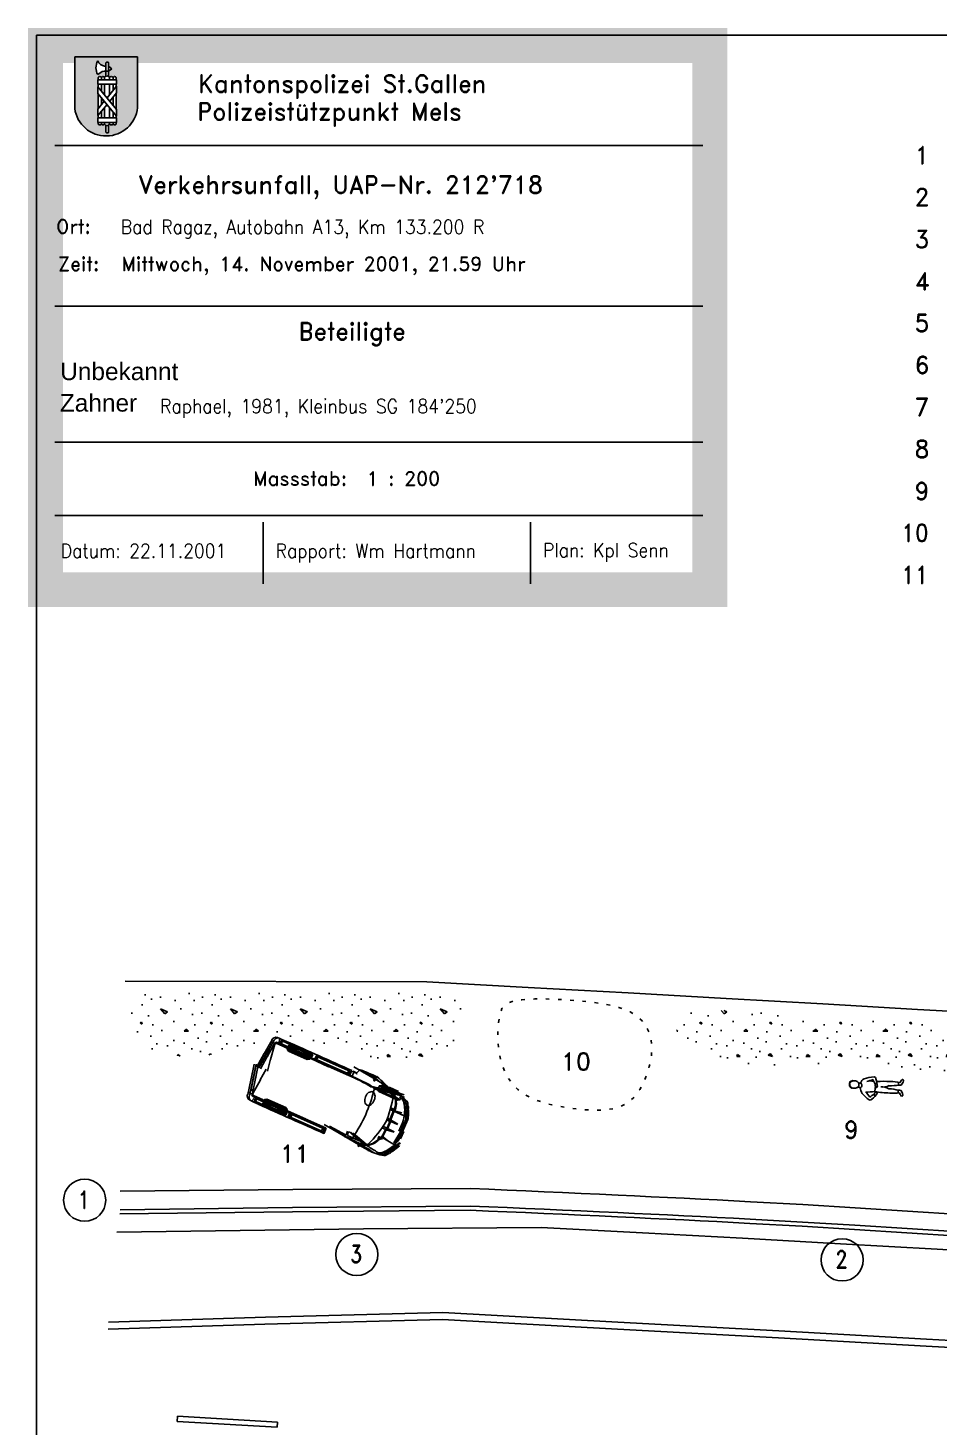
# Model space of a CAD drawing. Extents: x -209 to 22, y -29 to 51.
# Drawn here: x -208.85 to -182.79, y 11.06 to 51.09 of the extents above; entities that cross this region are included whole.
import ezdxf

# ---------------------------------------------------------------- set-up
doc = ezdxf.new("R2010")
doc.units = 0
doc.header["$MEASUREMENT"] = 0
doc.linetypes.add('PUNKTIERT', pattern=[0.25, 0, -0.25])
for name, color, linetype in [('1', 7, 'CONTINUOUS'), ('LAYER01', 3, 'CONTINUOUS'), ('LAYER08', 7, 'CONTINUOUS'), ('LEITPLANKEN', 4, 'CONTINUOUS'), ('MARKIERUNGEN', 2, 'CONTINUOUS'), ('STRASSE', 7, 'CONTINUOUS'), ('TEXT_2', 7, 'CONTINUOUS'), ('TEXT_3', 7, 'CONTINUOUS'), ('VERSCHIEDENES', 8, 'CONTINUOUS'), ('ZAUN', 7, 'CONTINUOUS')]:
    doc.layers.add(name, color=color, linetype=linetype)
doc.styles.add('HEVETIC', font='Helvl.shx')
doc.styles.add('ROMANDUPLEX', font='romand.shx', dxfattribs={"height": 0.3})
pattern_1 = [(0, (1.9, 1.28), (0, 2), [0, -2]), (0, (1.92, 0.58), (0, 2), [0, -2]), (0, (1.98, 1.66), (0, 2), [0, -2]), (338.1986, (0.94, 1.04), (6.00000055, -1.9999998), [0.215406, -10.554924]), (216.8699, (1.14, 0.96), (5.9999998, 4.00000025), [0.1, -9.9]), (130.6013, (1.06, 0.9), (10.00000084, -11.99999804), [0.18439, -18.254698, 0]), (206.5651, (0.4, 0.66), (-1.9999983, -2.0000026), [0.044722, -4.427414, 0]), (326.3099, (0.36, 0.64), (3.9999991, -2.0000027), [0.072112, -7.138992]), (108.4349, (0.42, 0.6), (-1.9999968, 4.0000009), [0.063246, -6.26131, 0]), (225, (1.68, 0.46), (-4e-16, -2.000001), [0.084852, -2.743574, 0]), (0, (1.62, 0.4), (2, 2), [0.12, -1.88, 0]), (135, (1.74, 0.4), (-2.000001, 2e-16), [0.084852, -2.743574, 0]), (251.5651, (1.44, 1.74), (1.9999968, 4.0000009), [0.063246, -6.26131, 0]), (0, (1.42, 1.68), (2, 2), [0.1, -1.9, 0]), (143.1301, (1.52, 1.68), (-5.9999998, 4.00000025), [0.1, -9.9]), (213.6901, (0.38, 1.76), (3.9999991, 2.0000027), [0.072112, -7.138992]), (341.5651, (0.32, 1.72), (-4.0000009, 1.9999968), [0.126492, -6.198064]), (126.8699, (0.44, 1.68), (4.00000025, -5.9999998), [0.1, -9.9]), (0, (0.96, 1.68), (0, 2), [0, -2]), (0, (0.42, 1.16), (0, 2), [0, -2]), (0, (0.98, 0.42), (0, 2), [0, -2]), (0, (1.52, 1.04), (0, 2), [0, -2]), (0, (0.94, 1.38), (0, 2), [0, -2]), (0, (0.5, 1.44), (0, 2), [0, -2]), (0, (0.68, 1.32), (0, 2), [0, -2]), (0, (0.6, 0.84), (0, 2), [0, -2]), (0, (0.12, 0.92), (0, 2), [0, -2]), (0, (0.14, 1.38), (0, 2), [0, -2]), (0, (0.08, 1.82), (0, 2), [0, -2]), (0, (0.7, 1.9), (0, 2), [0, -2]), (0, (1.14, 1.98), (0, 2), [0, -2]), (0, (1.84, 1.9), (0, 2), [0, -2]), (0, (1.36, 1.28), (0, 2), [0, -2]), (0, (1.16, 1.64), (0, 2), [0, -2]), (0, (1.32, 0.68), (0, 2), [0, -2]), (0, (0.72, 0.58), (0, 2), [0, -2]), (0, (1.32, 0.14), (0, 2), [0, -2]), (0, (0.66, 0.26), (0, 2), [0, -2]), (0, (0.02, 0.2), (0, 2), [0, -2]), (0, (0.26, 0.1), (0, 2), [0, -2]), (0, (0.28, 0.38), (0, 2), [0, -2]), (0, (1.62, 0.06), (0, 2), [0, -2]), (0, (1.86, 0.88), (0, 2), [0, -2]), (0, (1.76, 1.48), (0, 2), [0, -2]), (0, (0.84, 0.04), (0, 2), [0, -2])]

msp = doc.modelspace()

# ---------------------------------------------------------------- hatches: boundary and pattern name
at = {"layer": '1', "linetype": 'CONTINUOUS'}
h = msp.add_hatch(color=3, dxfattribs=at)
h.paths.add_polyline_path([(-205.713, 50.264), (-207.51, 50.264), (-207.51, 48.787, 0.887484), (-205.714, 48.81)])
edge = h.paths.add_edge_path(flags=16)
edge.add_ellipse((-206.51, 49.951), major_axis=(-0.395, 0), ratio=0.98, start_angle=-29.9625, end_angle=29.9625, ccw=False)
edge.add_ellipse((-206.599, 50.257), major_axis=(0.275, 0), ratio=0.98, start_angle=203.5376, end_angle=257.0822)
edge.add_line((-206.659, 49.994), (-206.617, 49.994))
edge.add_line((-206.617, 49.994), (-206.617, 50.084))
edge.add_line((-206.617, 50.084), (-206.617, 50.095))
edge.add_line((-206.617, 50.095), (-206.606, 50.11))
edge.add_line((-206.606, 50.11), (-206.556, 50.11))
edge.add_line((-206.556, 50.11), (-206.541, 50.095))
edge.add_line((-206.541, 50.095), (-206.541, 50.084))
edge.add_line((-206.541, 50.084), (-206.541, 49.994))
edge.add_line((-206.541, 49.994), (-206.453, 49.92))
edge.add_line((-206.453, 49.92), (-206.541, 49.856))
edge.add_line((-206.541, 49.856), (-206.541, 49.703))
edge.add_ellipse((-206.589, 49.641), major_axis=(0.0792, 0), ratio=0.98, start_angle=26.5845, end_angle=52.4461, ccw=False)
edge.add_ellipse((-206.467, 49.641), major_axis=(-0.063, 0), ratio=0.98, start_angle=214.6416, end_angle=325.3584, ccw=False)
edge.add_ellipse((-206.371, 49.654), major_axis=(-0.0494, 0), ratio=0.98, start_angle=206.8731, end_angle=333.1269, ccw=False)
edge.add_line((-206.328, 49.677), (-206.328, 49.602))
edge.add_line((-206.328, 49.602), (-206.312, 49.602))
edge.add_line((-206.312, 49.602), (-206.312, 49.486))
edge.add_line((-206.312, 49.486), (-206.328, 49.486))
edge.add_line((-206.328, 49.486), (-206.328, 49.404))
edge.add_line((-206.328, 49.404), (-206.312, 49.423))
edge.add_line((-206.312, 49.423), (-206.312, 49.232))
edge.add_line((-206.312, 49.232), (-206.328, 49.213))
edge.add_line((-206.328, 49.213), (-206.328, 48.779))
edge.add_line((-206.328, 48.779), (-206.312, 48.761))
edge.add_line((-206.312, 48.761), (-206.312, 48.57))
edge.add_line((-206.312, 48.57), (-206.328, 48.589))
edge.add_line((-206.328, 48.589), (-206.328, 48.518))
edge.add_line((-206.328, 48.518), (-206.312, 48.518))
edge.add_line((-206.312, 48.518), (-206.312, 48.391))
edge.add_line((-206.312, 48.391), (-206.328, 48.391))
edge.add_line((-206.328, 48.391), (-206.328, 48.342))
edge.add_ellipse((-206.371, 48.365), major_axis=(0.0494, 0), ratio=0.98, start_angle=206.8731, end_angle=333.1269, ccw=False)
edge.add_ellipse((-206.467, 48.378), major_axis=(0.063, 0), ratio=0.98, start_angle=214.6416, end_angle=325.3584, ccw=False)
edge.add_ellipse((-206.589, 48.378), major_axis=(0.0792, 0), ratio=0.98, start_angle=307.5539, end_angle=333.4155, ccw=False)
edge.add_line((-206.541, 48.316), (-206.541, 48.114))
edge.add_line((-206.541, 48.114), (-206.556, 48.088))
edge.add_line((-206.556, 48.088), (-206.606, 48.088))
edge.add_line((-206.606, 48.088), (-206.617, 48.114))
edge.add_line((-206.617, 48.114), (-206.617, 48.305))
edge.add_ellipse((-206.589, 48.378), major_axis=(0.0792, 0), ratio=0.98, start_angle=206.5845, end_angle=248.4423, ccw=False)
edge.add_ellipse((-206.703, 48.365), major_axis=(0.0494, 0), ratio=0.98, start_angle=206.8731, end_angle=333.1269, ccw=False)
edge.add_ellipse((-206.793, 48.368), major_axis=(0.0526, 0), ratio=0.98, start_angle=208.9938, end_angle=331.0062, ccw=False)
edge.add_line((-206.839, 48.342), (-206.839, 48.391))
edge.add_line((-206.839, 48.391), (-206.85, 48.391))
edge.add_line((-206.85, 48.391), (-206.85, 48.518))
edge.add_line((-206.85, 48.518), (-206.839, 48.518))
edge.add_line((-206.839, 48.518), (-206.839, 48.595))
edge.add_line((-206.839, 48.595), (-206.85, 48.582))
edge.add_line((-206.85, 48.582), (-206.85, 48.772))
edge.add_line((-206.85, 48.772), (-206.839, 48.786))
edge.add_line((-206.839, 48.786), (-206.839, 49.203))
edge.add_line((-206.839, 49.203), (-206.85, 49.217))
edge.add_line((-206.85, 49.217), (-206.85, 49.411))
edge.add_line((-206.85, 49.411), (-206.839, 49.397))
edge.add_line((-206.839, 49.397), (-206.839, 49.486))
edge.add_line((-206.839, 49.486), (-206.85, 49.486))
edge.add_line((-206.85, 49.486), (-206.85, 49.602))
edge.add_line((-206.85, 49.602), (-206.839, 49.602))
edge.add_line((-206.839, 49.602), (-206.839, 49.677))
edge.add_ellipse((-206.793, 49.651), major_axis=(-0.0526, 0), ratio=0.98, start_angle=208.9938, end_angle=331.0062, ccw=False)
edge.add_ellipse((-206.703, 49.654), major_axis=(-0.0494, 0), ratio=0.98, start_angle=206.8731, end_angle=333.1269, ccw=False)
edge.add_ellipse((-206.589, 49.641), major_axis=(0.0792, 0), ratio=0.98, start_angle=111.5577, end_angle=153.4155, ccw=False)
edge.add_line((-206.617, 49.714), (-206.617, 49.856))
edge.add_line((-206.617, 49.856), (-206.671, 49.856))
edge.add_ellipse((-206.603, 49.538), major_axis=(0.332, 0), ratio=0.98, start_angle=101.964, end_angle=138.5955)
at = {"layer": 'VERSCHIEDENES', "linetype": 'CONTINUOUS'}
h = msp.add_hatch(dxfattribs=at)
h.set_pattern_fill('CONC', color=256, scale=2, style=0)
h.set_pattern_definition(pattern_1)
h.paths.add_polyline_path([(-199.866, 23.631), (-200.283, 23.628), (-200.708, 23.624), (-201.139, 23.619), (-201.57, 23.615), (-201.998, 23.611), (-202.418, 23.608), (-202.826, 23.606), (-203.217, 23.605), (-203.589, 23.606), (-203.938, 23.606), (-204.264, 23.603), (-204.563, 23.595), (-204.834, 23.58), (-205.076, 23.556), (-205.286, 23.521), (-205.462, 23.472), (-205.604, 23.407), (-205.714, 23.329), (-205.794, 23.239), (-205.849, 23.14), (-205.882, 23.032), (-205.895, 22.918), (-205.893, 22.799), (-205.877, 22.679), (-205.852, 22.558), (-205.815, 22.439), (-205.767, 22.323), (-205.705, 22.212), (-205.628, 22.109), (-205.536, 22.014), (-205.427, 21.929), (-205.299, 21.857), (-205.153, 21.799), (-204.99, 21.753), (-204.814, 21.721), (-204.628, 21.699), (-204.435, 21.688), (-204.238, 21.686), (-204.042, 21.692), (-203.847, 21.706), (-203.659, 21.727), (-203.477, 21.753), (-203.302, 21.784), (-203.135, 21.82), (-202.976, 21.859), (-202.826, 21.901), (-202.686, 21.945), (-202.555, 21.991), (-202.435, 22.036), (-202.323, 22.082), (-202.218, 22.125), (-202.116, 22.165), (-202.016, 22.2), (-201.917, 22.23), (-201.814, 22.252), (-201.707, 22.267), (-201.594, 22.272), (-201.474, 22.268), (-201.347, 22.256), (-201.214, 22.237), (-201.074, 22.211), (-200.927, 22.178), (-200.775, 22.141), (-200.615, 22.098), (-200.45, 22.052), (-200.279, 22.002), (-200.101, 21.95), (-199.918, 21.896), (-199.729, 21.842), (-199.535, 21.789), (-199.336, 21.736), (-199.132, 21.686), (-198.923, 21.639), (-198.711, 21.596), (-198.5, 21.559), (-198.292, 21.529), (-198.09, 21.509), (-197.895, 21.498), (-197.711, 21.5), (-197.54, 21.514), (-197.385, 21.543), (-197.244, 21.587), (-197.117, 21.643), (-197.002, 21.712), (-196.9, 21.794), (-196.808, 21.886), (-196.725, 21.99), (-196.652, 22.104), (-196.586, 22.227), (-196.529, 22.357), (-196.481, 22.49), (-196.443, 22.624), (-196.416, 22.756), (-196.401, 22.883), (-196.399, 23.003), (-196.411, 23.112), (-196.437, 23.207), (-196.48, 23.29), (-196.543, 23.362), (-196.628, 23.422), (-196.737, 23.473), (-196.875, 23.515), (-197.042, 23.549), (-197.241, 23.576), (-197.475, 23.597), (-197.741, 23.613), (-198.037, 23.624), (-198.36, 23.631), (-198.707, 23.635), (-199.075, 23.635), (-199.463, 23.634)])
h = msp.add_hatch(dxfattribs=at)
h.set_pattern_fill('CONC', color=256, scale=2, style=0)
h.set_pattern_definition(pattern_1)
h.paths.add_polyline_path([(-182.016, 22.647), (-182.675, 22.68), (-183.33, 22.713), (-183.975, 22.744), (-184.607, 22.775), (-185.22, 22.805), (-185.81, 22.835), (-186.373, 22.864), (-186.905, 22.894), (-187.402, 22.923), (-187.861, 22.95), (-188.283, 22.973), (-188.666, 22.99), (-189.009, 23), (-189.312, 23.001), (-189.573, 22.99), (-189.792, 22.965), (-189.969, 22.926), (-190.105, 22.874), (-190.206, 22.81), (-190.273, 22.738), (-190.312, 22.657), (-190.324, 22.572), (-190.315, 22.483), (-190.286, 22.393), (-190.242, 22.303), (-190.183, 22.215), (-190.109, 22.128), (-190.02, 22.043), (-189.916, 21.962), (-189.798, 21.885), (-189.666, 21.811), (-189.519, 21.743), (-189.359, 21.68), (-189.187, 21.622), (-189.007, 21.571), (-188.821, 21.526), (-188.631, 21.488), (-188.441, 21.457), (-188.253, 21.434), (-188.069, 21.418), (-187.892, 21.409), (-187.72, 21.407), (-187.553, 21.41), (-187.387, 21.418), (-187.222, 21.427), (-187.055, 21.438), (-186.885, 21.448), (-186.71, 21.457), (-186.529, 21.462), (-186.342, 21.465), (-186.151, 21.466), (-185.957, 21.463), (-185.762, 21.458), (-185.565, 21.451), (-185.37, 21.442), (-185.176, 21.431), (-184.984, 21.417), (-184.793, 21.403), (-184.6, 21.386), (-184.403, 21.367), (-184.2, 21.347), (-183.987, 21.325), (-183.762, 21.3), (-183.524, 21.275), (-183.27, 21.247), (-183.004, 21.219), (-182.73, 21.19), (-182.453, 21.163), (-182.176, 21.138), (-181.904, 21.116), (-181.641, 21.099), (-181.391, 21.086), (-181.158, 21.079), (-180.94, 21.078), (-180.735, 21.082), (-180.54, 21.092), (-180.351, 21.105), (-180.168, 21.123), (-179.987, 21.145), (-179.805, 21.171), (-179.62, 21.199), (-179.432, 21.229), (-179.238, 21.259), (-179.038, 21.288), (-178.832, 21.316), (-178.617, 21.34), (-178.393, 21.359), (-178.16, 21.372), (-177.916, 21.378), (-177.663, 21.377), (-177.404, 21.37), (-177.141, 21.356), (-176.875, 21.336), (-176.611, 21.31), (-176.349, 21.279), (-176.092, 21.242), (-175.842, 21.201), (-175.597, 21.155), (-175.355, 21.106), (-175.113, 21.055), (-174.871, 21.002), (-174.625, 20.948), (-174.374, 20.893), (-174.115, 20.839), (-173.847, 20.786), (-173.571, 20.735), (-173.288, 20.686), (-173, 20.64), (-172.708, 20.597), (-172.415, 20.558), (-172.12, 20.524), (-171.827, 20.494), (-171.536, 20.47), (-171.25, 20.453), (-170.973, 20.443), (-170.708, 20.441), (-170.458, 20.448), (-170.225, 20.465), (-170.012, 20.493), (-169.824, 20.533), (-169.661, 20.586), (-169.524, 20.649), (-169.411, 20.721), (-169.319, 20.8), (-169.248, 20.884), (-169.196, 20.97), (-169.161, 21.058), (-169.141, 21.144), (-169.136, 21.228), (-169.144, 21.309), (-169.166, 21.386), (-169.201, 21.459), (-169.248, 21.528), (-169.307, 21.593), (-169.378, 21.654), (-169.46, 21.71), (-169.555, 21.762), (-169.669, 21.809), (-169.813, 21.852), (-169.994, 21.893), (-170.222, 21.932), (-170.505, 21.969), (-170.853, 22.005), (-171.274, 22.042), (-171.774, 22.079), (-172.344, 22.116), (-172.972, 22.154), (-173.645, 22.192), (-174.351, 22.231), (-175.079, 22.269), (-175.815, 22.308), (-176.547, 22.347), (-177.266, 22.386), (-177.971, 22.425), (-178.664, 22.464), (-179.347, 22.502), (-180.022, 22.539), (-180.69, 22.576), (-181.354, 22.612)])

# ---------------------------------------------------------------- linework, layer by layer
at = {"layer": '1'}
for p, q in [((-207.51, 50.264), (-207.498, 50.264)), ((-207.51, 48.787), (-207.51, 50.264)), ((-207.51, 50.264), (-205.713, 50.264)), ((-206.617, 50.095), (-206.606, 50.11)), ((-206.617, 50.084), (-206.617, 50.095)), ((-206.617, 50.084), (-206.617, 49.714)), ((-206.606, 50.11), (-206.556, 50.11)), ((-206.556, 50.11), (-206.541, 50.095)), ((-206.541, 50.095), (-206.541, 50.084)), ((-206.541, 49.703), (-206.541, 50.084)), ((-205.713, 50.264), (-205.714, 48.81)), ((-206.839, 49.677), (-206.839, 49.602)), ((-206.747, 49.602), (-206.747, 49.677)), ((-206.671, 49.856), (-206.617, 49.856)), ((-206.617, 49.994), (-206.659, 49.994)), ((-206.659, 49.677), (-206.659, 49.602)), ((-206.617, 49.856), (-206.606, 49.856)), ((-206.617, 49.856), (-206.541, 49.856)), ((-206.453, 49.92), (-206.541, 49.994)), ((-206.541, 49.856), (-206.453, 49.92)), ((-206.518, 49.677), (-206.518, 49.602)), ((-206.415, 49.677), (-206.415, 49.602)), ((-206.328, 49.677), (-206.328, 49.602)), ((-206.85, 49.602), (-206.85, 49.486)), ((-206.312, 49.602), (-206.85, 49.602)), ((-206.85, 49.486), (-206.312, 49.486)), ((-206.85, 49.217), (-206.85, 49.411)), ((-206.85, 49.411), (-206.312, 48.761)), ((-206.839, 49.486), (-206.839, 49.397)), ((-206.747, 49.287), (-206.747, 49.486)), ((-206.659, 49.486), (-206.659, 49.181)), ((-206.312, 49.423), (-206.586, 49.092)), ((-206.518, 49.486), (-206.518, 49.173)), ((-206.415, 49.486), (-206.415, 49.298)), ((-206.328, 49.486), (-206.328, 49.404)), ((-206.312, 49.486), (-206.312, 49.602)), ((-206.312, 49.232), (-206.312, 49.423)), ((-206.312, 48.57), (-206.85, 49.217)), ((-206.666, 48.995), (-206.85, 49.217)), ((-206.666, 48.995), (-206.85, 48.772)), ((-206.85, 48.582), (-206.587, 48.9)), ((-206.839, 49.203), (-206.839, 48.786)), ((-206.747, 48.897), (-206.747, 49.093)), ((-206.507, 48.996), (-206.312, 49.232)), ((-206.415, 49.107), (-206.415, 48.885)), ((-206.328, 49.213), (-206.328, 48.779)), ((-206.85, 48.772), (-206.85, 48.582)), ((-206.312, 48.518), (-206.85, 48.518)), ((-206.85, 48.518), (-206.85, 48.391)), ((-206.839, 48.595), (-206.839, 48.518)), ((-206.747, 48.518), (-206.747, 48.706)), ((-206.659, 48.812), (-206.659, 48.518)), ((-206.518, 48.818), (-206.518, 48.518)), ((-206.415, 48.694), (-206.415, 48.518)), ((-206.328, 48.589), (-206.328, 48.518)), ((-206.312, 48.761), (-206.312, 48.57)), ((-206.312, 48.518), (-206.312, 48.391)), ((-206.85, 48.391), (-206.312, 48.391)), ((-206.839, 48.391), (-206.839, 48.342)), ((-206.747, 48.342), (-206.747, 48.391)), ((-206.659, 48.391), (-206.659, 48.342)), ((-206.617, 48.305), (-206.617, 48.114)), ((-206.617, 48.114), (-206.606, 48.088)), ((-206.606, 48.088), (-206.556, 48.088)), ((-206.556, 48.088), (-206.541, 48.114)), ((-206.541, 48.114), (-206.541, 48.316)), ((-206.518, 48.391), (-206.518, 48.342)), ((-206.415, 48.391), (-206.415, 48.342)), ((-206.328, 48.391), (-206.328, 48.342))]:
    msp.add_line(p, q, dxfattribs=at)
msp.add_arc((-206.613, 48.906), 0.905, 187.5382, 353.8924, dxfattribs=at)
for centre, major_axis, start_param, end_param in [((-206.51, 49.951), (-0.395, 0), 5.751455, 6.814916), ((-206.599, 50.257), (0.275, 0), 3.559849, 4.491294), ((-206.603, 49.538), (0.332, 0), 1.775548, 2.408914), ((-206.793, 49.651), (-0.0526, 0), 3.65624, 5.768538), ((-206.703, 49.654), (-0.0494, 0), 3.618811, 5.805967), ((-206.589, 49.641), (0.0792, 0), 0.472121, 2.669471), ((-206.467, 49.641), (-0.063, 0), 3.755684, 5.669094), ((-206.371, 49.654), (-0.0494, 0), 3.618811, 5.805967), ((-206.793, 48.368), (0.0526, 0), 3.65624, 5.768538), ((-206.703, 48.365), (0.0494, 0), 3.618811, 5.805967), ((-206.589, 48.378), (0.0792, 0), 3.613714, 5.811064), ((-206.467, 48.378), (0.063, 0), 3.755684, 5.669094), ((-206.371, 48.365), (0.0494, 0), 3.618811, 5.805967)]:
    msp.add_ellipse(centre, major_axis=major_axis, ratio=0.98, start_param=start_param, end_param=end_param, dxfattribs=at)
at = {"layer": 'LAYER01', "color": 7, "linetype": 'CONTINUOUS'}
for p, q in [((-208.601, -28.726), (-208.601, 50.885)), ((-208.601, 50.885), (21.723, 50.885))]:
    msp.add_line(p, q, dxfattribs=at)
at = {"layer": 'LAYER08', "color": 7, "linetype": 'CONTINUOUS'}
for p, q in [((-202.094, 21.755), (-201.868, 22.156)), ((-201.849, 22.085), (-202.062, 21.706)), ((-201.795, 22.048), (-202.007, 21.672)), ((-201.908, 21.596), (-201.787, 22.032)), ((-201.853, 22.075), (-201.901, 22.096)), ((-201.831, 22.092), (-201.804, 22.153)), ((-201.8, 22.036), (-201.823, 22.085)), ((-201.473, 21.938), (-201.731, 22.053)), ((-201.38, 21.931), (-201.717, 22.082)), ((-201.65, 22.197), (-201.665, 22.058)), ((-201.627, 22.069), (-201.622, 22.102)), ((-201.608, 22.032), (-201.627, 22.069)), ((-201.579, 22.106), (-201.587, 22.052)), ((-200.791, 21.684), (-201.579, 22.037)), ((-200.743, 21.768), (-201.563, 22.135)), ((-200.758, 21.758), (-201.559, 22.117)), ((-202.09, 21.762), (-202.301, 21.387)), ((-202.06, 21.71), (-202.26, 21.356)), ((-202.024, 21.751), (-202.245, 21.358)), ((-202.003, 21.68), (-202.199, 21.332)), ((-201.888, 21.992), (-202.03, 21.741)), ((-201.837, 21.953), (-201.854, 21.99)), ((-200.741, 21.61), (-201.503, 21.952)), ((-200.721, 21.636), (-201.382, 21.932)), ((-200.751, 21.739), (-200.772, 21.691)), ((-200.728, 21.673), (-200.772, 21.658)), ((-200.701, 21.735), (-200.743, 21.768)), ((-200.728, 21.673), (-200.701, 21.735)), ((-200.228, 21.415), (-200.722, 21.636)), ((-200.632, 21.625), (-200.602, 21.691)), ((-200.632, 21.625), (-200.616, 21.589)), ((-200.56, 21.686), (-200.602, 21.691)), ((-200.566, 21.656), (-200.587, 21.609)), ((-200.403, 21.616), (-200.56, 21.686)), ((-199.69, 21.28), (-200.547, 21.664)), ((-199.67, 21.288), (-200.403, 21.616)), ((-202.464, 21.042), (-202.378, 21.464)), ((-202.408, 21.062), (-202.326, 21.46)), ((-202.407, 21.007), (-202.317, 21.449)), ((-202.344, 21.047), (-202.264, 21.438)), ((-202.204, 21.013), (-202.037, 21.32)), ((-201.907, 21.6), (-202.001, 21.263)), ((-200.248, 21.39), (-200.741, 21.61)), ((-199.723, 21.206), (-200.58, 21.59)), ((-199.673, 21.134), (-200.251, 21.391)), ((-199.648, 21.156), (-200.228, 21.415)), ((-199.683, 21.261), (-199.704, 21.213)), ((-199.67, 21.288), (-199.635, 21.248)), ((-199.635, 21.248), (-199.66, 21.19)), ((-199.642, 21.152), (-199.586, 21.277)), ((-199.526, 21.232), (-199.576, 21.12)), ((-199.101, 21.138), (-199.528, 21.389)), ((-199.446, 21.215), (-199.36, 21.3)), ((-199.366, 21.295), (-198.875, 21.062)), ((-202.463, 21.05), (-202.555, 20.599)), ((-202.494, 20.64), (-202.407, 21.066)), ((-202.463, 20.736), (-202.405, 21.019)), ((-202.429, 20.633), (-202.343, 21.055)), ((-202.202, 21.016), (-202.419, 20.619)), ((-199.66, 21.19), (-199.698, 21.178)), ((-199.11, 20.892), (-199.66, 21.161)), ((-198.548, 20.812), (-199.101, 21.138)), ((-198.45, 20.694), (-199.005, 20.822)), ((-198.886, 21.066), (-198.977, 20.997)), ((-198.959, 20.974), (-198.867, 21.039)), ((-198.867, 21.039), (-198.602, 20.776)), ((-184.63, 20.683), (-184.612, 20.845)), ((-183.95, 20.946), (-183.95, 20.858)), ((-202.495, 20.64), (-202.543, 20.662)), ((-202.493, 20.612), (-202.521, 20.552)), ((-202.431, 20.626), (-202.483, 20.611)), ((-202.451, 20.407), (-202.357, 20.511)), ((-202.407, 20.74), (-202.443, 20.721)), ((-202.073, 20.384), (-202.41, 20.534)), ((-202.14, 20.448), (-202.398, 20.563)), ((-202.34, 20.475), (-202.362, 20.45)), ((-202.3, 20.485), (-202.34, 20.475)), ((-202.336, 20.415), (-202.301, 20.457)), ((-201.496, 20.108), (-202.285, 20.461)), ((-201.408, 20.12), (-202.17, 20.462)), ((-198.409, 20.656), (-198.967, 20.785)), ((-198.427, 20.625), (-198.901, 20.742)), ((-198.534, 20.787), (-198.556, 20.803)), ((-198.248, 20.678), (-198.522, 20.8)), ((-198.187, 20.564), (-198.097, 20.482)), ((-198.148, 20.478), (-198.091, 20.474)), ((-183.964, 20.634), (-183.957, 20.721)), ((-201.527, 20.016), (-202.347, 20.383)), ((-201.529, 20.034), (-202.331, 20.393)), ((-201.413, 20.088), (-202.075, 20.384)), ((-201.474, 20.007), (-201.527, 20.016)), ((-201.511, 20.042), (-201.489, 20.09)), ((-201.447, 20.069), (-201.474, 20.007)), ((-201.447, 20.069), (-201.465, 20.111)), ((-200.921, 19.868), (-201.415, 20.089)), ((-200.915, 19.9), (-201.408, 20.12)), ((-201.346, 20.029), (-201.375, 19.963)), ((-201.346, 20.029), (-201.308, 20.041)), ((-198.495, 19.883), (-198.392, 20.137)), ((-198.084, 19.985), (-198.492, 20.168)), ((-198.393, 20.136), (-198.482, 20.176)), ((-198.474, 19.874), (-198.371, 20.127)), ((-198.371, 20.168), (-198.471, 20.213)), ((-198.392, 20.137), (-198.37, 20.161)), ((-198.379, 20.172), (-198.37, 20.167)), ((-198.372, 20.126), (-198.151, 20.066)), ((-198.371, 20.127), (-198.35, 20.152)), ((-198.293, 20.075), (-198.087, 19.983)), ((-198.072, 20.348), (-198.027, 20.332)), ((-198.025, 20.318), (-198.051, 20.324)), ((-198.004, 20.053), (-198.047, 20.067)), ((-198.043, 19.901), (-198.038, 20.026)), ((-198.006, 20.026), (-198.038, 20.026)), ((-198.031, 19.895), (-198.024, 20.026)), ((-197.967, 20.255), (-198.019, 20.263)), ((-198.019, 19.886), (-198.004, 20.052)), ((-197.966, 20.193), (-198.014, 20.196)), ((-201.344, 19.934), (-201.375, 19.963)), ((-201.188, 19.864), (-201.344, 19.934)), ((-201.326, 19.959), (-201.304, 20.007)), ((-200.461, 19.556), (-201.319, 19.94)), ((-200.428, 19.63), (-201.286, 20.014)), ((-200.455, 19.536), (-201.188, 19.864)), ((-200.342, 19.608), (-200.921, 19.868)), ((-200.341, 19.64), (-200.918, 19.901)), ((-200.375, 19.594), (-200.39, 19.63)), ((-199.952, 19.49), (-200.379, 19.741)), ((-200.224, 19.692), (-199.745, 19.434)), ((-198.624, 19.595), (-198.7, 19.629)), ((-198.582, 19.632), (-198.677, 19.675)), ((-198.579, 19.637), (-198.624, 19.595)), ((-198.559, 19.628), (-198.603, 19.586)), ((-198.494, 19.827), (-198.589, 19.87)), ((-198.525, 19.758), (-198.577, 19.643)), ((-198.494, 19.884), (-198.571, 19.918)), ((-198.563, 19.621), (-198.371, 19.527)), ((-198.505, 19.749), (-198.556, 19.634)), ((-198.548, 19.707), (-198.496, 19.823)), ((-198.527, 19.698), (-198.476, 19.813)), ((-198.496, 19.823), (-198.495, 19.883)), ((-198.476, 19.813), (-198.474, 19.874)), ((-198.475, 19.873), (-198.271, 19.747)), ((-198.473, 19.821), (-198.275, 19.741)), ((-198.244, 19.547), (-198.147, 19.763)), ((-198.196, 19.526), (-198.061, 19.828)), ((-198.185, 19.521), (-198.049, 19.825)), ((-198.174, 19.516), (-198.036, 19.824)), ((-198.148, 19.504), (-197.986, 19.877)), ((-198.086, 19.986), (-198.041, 19.96)), ((-200.455, 19.536), (-200.4, 19.537)), ((-200.442, 19.564), (-200.421, 19.611)), ((-200.4, 19.537), (-200.375, 19.594)), ((-200.334, 19.606), (-200.39, 19.481)), ((-199.399, 19.165), (-199.952, 19.49)), ((-199.745, 19.434), (-199.712, 19.543)), ((-199.684, 19.535), (-199.713, 19.426)), ((-199.713, 19.426), (-199.375, 19.268)), ((-199.246, 19.153), (-199.672, 19.532)), ((-199.191, 19.142), (-199.619, 19.522)), ((-199.176, 19.174), (-199.547, 19.493)), ((-198.754, 19.313), (-198.853, 19.358)), ((-198.744, 19.351), (-198.833, 19.391)), ((-198.762, 19.317), (-198.752, 19.313)), ((-198.365, 19.155), (-198.75, 19.381)), ((-198.744, 19.35), (-198.748, 19.317)), ((-198.624, 19.595), (-198.744, 19.35)), ((-198.738, 19.418), (-198.56, 19.273)), ((-198.723, 19.34), (-198.728, 19.308)), ((-198.603, 19.586), (-198.723, 19.34)), ((-198.603, 19.588), (-198.373, 19.519)), ((-198.56, 19.273), (-198.365, 19.158)), ((-198.195, 19.527), (-198.383, 19.208)), ((-198.185, 19.521), (-198.372, 19.202)), ((-198.15, 19.5), (-198.37, 19.136)), ((-198.174, 19.515), (-198.362, 19.196)), ((-198.101, 19.538), (-198.198, 19.322)), ((-199.384, 19.102), (-199.418, 19.131)), ((-199.408, 19.123), (-199.389, 19.21)), ((-199.37, 19.168), (-199.396, 19.177)), ((-199.384, 19.102), (-199.364, 19.199)), ((-199.115, 18.998), (-199.374, 19.15)), ((-198.897, 18.904), (-198.778, 18.878)), ((-198.805, 18.921), (-198.768, 18.877)), ((-198.655, 18.935), (-198.615, 18.907)), ((-198.602, 18.914), (-198.622, 18.932)), ((-198.518, 18.903), (-198.554, 18.941)), ((-198.466, 18.938), (-198.497, 18.975)), ((-198.374, 19.05), (-198.411, 19.077)), ((-198.248, 19.159), (-198.374, 19.05)), ((-198.273, 19.17), (-198.372, 19.094)), ((-198.354, 19.067), (-198.372, 19.094)), ((-198.367, 19.156), (-198.32, 19.134)), ((-198.262, 19.164), (-198.364, 19.082))]:
    msp.add_line(p, q, dxfattribs=at)
for points in [[(-200.758, 21.685), (-200.744, 21.716), (-200.782, 21.77), (-201.318, 22.009), (-201.383, 22.002), (-200.744, 21.716), (-201.434, 21.888), (-201.383, 22.002), (-200.795, 21.602), (-201.434, 21.888), (-201.396, 21.834), (-200.86, 21.594), (-200.795, 21.602)], [(-199.456, 21.201), (-199.45, 21.216), (-199.546, 21.259), (-199.552, 21.244)], [(-198.171, 20.526), (-198.157, 20.557), (-198.194, 20.611), (-198.73, 20.851), (-198.796, 20.843), (-198.157, 20.557), (-198.846, 20.73), (-198.796, 20.843), (-198.208, 20.444), (-198.846, 20.73), (-198.809, 20.676), (-198.273, 20.436), (-198.208, 20.444)], [(-201.475, 20.083), (-201.489, 20.052), (-201.554, 20.045), (-202.09, 20.284), (-202.128, 20.338), (-201.489, 20.052), (-202.077, 20.452), (-202.128, 20.338), (-201.438, 20.166), (-202.077, 20.452), (-202.012, 20.46), (-201.476, 20.22), (-201.438, 20.166)], [(-201.335, 20.091), (-201.402, 19.942), (-201.419, 19.949), (-201.352, 20.098)], [(-200.317, 19.628), (-200.381, 19.485), (-200.393, 19.49), (-200.329, 19.633)]]:
    msp.add_lwpolyline(points, close=True, dxfattribs=at)
for points in [[(-185.355, 20.897, 0.12188), (-185.35, 20.856, 0.105303), (-185.324, 20.816, 0.088062), (-185.284, 20.789, 0.078828), (-185.231, 20.774, 0.078828), (-185.177, 20.776, 0.088062), (-185.131, 20.794, 0.105303), (-185.097, 20.827, 0.12188), (-185.082, 20.865, 0.12188), (-185.087, 20.906, 0.105303), (-185.113, 20.946, 0.088062), (-185.154, 20.974, 0.078828), (-185.206, 20.988, 0.078828), (-185.261, 20.986, 0.088062), (-185.307, 20.968, 0.105303), (-185.341, 20.936, 0.12188)], [(-184.578, 20.794, 0.176441), (-184.569, 20.799, 0.103879), (-184.561, 20.815, 0.064257), (-184.557, 20.834, 0.050422), (-184.559, 20.858, 0.050422), (-184.565, 20.881, 0.064257), (-184.574, 20.898, 0.103879), (-184.587, 20.91, 0.176441), (-184.597, 20.912, 0.176441), (-184.607, 20.907, 0.103879), (-184.615, 20.892, 0.064257), (-184.618, 20.873, 0.050422), (-184.617, 20.849, 0.050422), (-184.611, 20.825, 0.064257), (-184.602, 20.808, 0.103879), (-184.589, 20.796, 0.176441)], [(-199.148, 20.289, 0.141319), (-199.097, 20.284, 0.107153), (-199.036, 20.309, 0.079168), (-198.986, 20.357, 0.066659), (-198.945, 20.429, 0.066659), (-198.924, 20.509, 0.079168), (-198.927, 20.578, 0.107153), (-198.953, 20.639, 0.141319), (-198.993, 20.67, 0.141319), (-199.043, 20.675, 0.107153), (-199.104, 20.65, 0.079168), (-199.154, 20.602, 0.066659), (-199.195, 20.531, 0.066659), (-199.216, 20.451, 0.079168), (-199.214, 20.381, 0.107153), (-199.187, 20.321, 0.141319)], [(-184.565, 20.663, 0.176441), (-184.574, 20.667, 0.103879), (-184.592, 20.664, 0.064257), (-184.608, 20.654, 0.050422), (-184.626, 20.638, 0.050422), (-184.64, 20.618, 0.064257), (-184.647, 20.6, 0.103879), (-184.648, 20.582, 0.176441), (-184.643, 20.573, 0.176441), (-184.633, 20.569, 0.103879), (-184.615, 20.573, 0.064257), (-184.599, 20.582, 0.050422), (-184.581, 20.599, 0.050422), (-184.567, 20.619, 0.064257), (-184.56, 20.637, 0.103879), (-184.559, 20.654, 0.176441)]]:
    msp.add_lwpolyline(points, format="xyb", close=True, dxfattribs=at)
for centre, radius, start, end in [((-201.758, 22.102), 0.127, 69.9546, 155.8865), ((-201.836, 22.079), 0.0141, 25.7855, 155.8865), ((-201.687, 22.073), 0.141, 93.2858, 145.7685), ((-201.74, 22.03), 0.0565, 65.8865, 155.8865), ((-201.748, 22.015), 0.0424, 65.8865, 155.8865), ((-202.863, 19.074), 3.35, 65.1532, 69.9546), ((-201.58, 22.097), 0.0424, 65.8865, 172.7449), ((-201.573, 22.05), 0.0141, 171.3086, 245.8865), ((-201.565, 22.104), 0.0141, 65.8865, 171.3086), ((-304.868, -211.373), 255.363, 65.65127, 66.1113), ((-201.876, 21.985), 0.0141, 20.3733, 150.6097), ((-200.785, 21.697), 0.0141, 245.8865, 335.8865), ((-200.764, 21.745), 0.0141, 335.8865, 65.8865), ((-200.553, 21.651), 0.0141, 65.8865, 155.8865), ((-200.574, 21.603), 0.0141, 155.8865, 245.8865), ((-199.696, 21.267), 0.0141, 335.8865, 65.8865), ((-206.312, 4.018), 18.637, 66.4523, 68.0471), ((-199.717, 21.219), 0.0141, 245.8865, 335.8865), ((-201.189, 17.364), 4.064, 57.7398, 68.0797), ((-199.44, 21.175), 0.0141, 67.0533, 134.0985), ((-199.335, 20.443), 0.502, 36.1401, 63.3916), ((-201.027, 18.482), 3.397, 40.5095, 50.5382), ((-197.421, 22.755), 2.269, 235.8139, 239.7504), ((-185.335, 20.845), 0.0208, 120.7393, 303.2301), ((-185.329, 20.919), 0.0218, 31.3865, 245.1033), ((-185.324, 20.947), 0.0233, 32.6567, 269.6479), ((-185.326, 20.85), 0.0198, 124.2452, 289.9952), ((-185.322, 20.825), 0.0206, 127.7775, 312.4521), ((-185.328, 20.878), 0.0132, 103.5497, 283.5497), ((-185.311, 20.826), 0.0208, 121.9847, 301.9847), ((-185.302, 20.958), 0.0185, 347.3496, 210.9524), ((-185.272, 20.981), 0.0128, 17.4949, 242.7347), ((-185.053, 21.011), 0.0924, 237.0233, 287.4995), ((-185.078, 20.857), 0.0801, 294.0172, 56.2124), ((-184.87, 20.894), 0.166, 113.8797, 171.4466), ((-184.551, 19.8), 1.304, 94.3161, 107.248), ((-185.119, 22.013), 1.081, 283.7834, 294.1496), ((-184.785, 20.493), 0.489, 73.7308, 90.455), ((-183.391, 21.524), 1.382, 201.2726, 208.0055), ((-184.658, 21.04), 0.0612, 359.491, 81.8629), ((-185.25, 20.802), 0.695, 1.6522, 20.0133), ((-184.365, 18.557), 2.415, 85.7533, 94.8721), ((-184.393, 21.202), 0.394, 260.362, 295.7398), ((-184.154, 22.209), 1.364, 267.1364, 279.1544), ((-184.165, 19.929), 1.037, 75.5567, 91.2073), ((-183.904, 20.983), 0.125, 254.3688, 284.8791), ((-183.605, 20.797), 0.33, 137.4785, 155.7216), ((-185.384, 21.794), 1.777, 328.3854, 332.7533), ((-183.839, 20.987), 0.0347, 349.4224, 105.851), ((-202.452, 20.551), 0.127, 155.8865, 241.8183), ((-202.383, 20.517), 0.141, 166.0044, 218.4871), ((-200.93, 23.392), 3.35, 241.8183, 246.6197), ((-202.487, 20.625), 0.0141, 155.8865, 285.9874), ((-202.449, 20.733), 0.0141, 168.381, 298.6174), ((-202.387, 20.586), 0.0565, 155.8865, 245.8865), ((-202.38, 20.602), 0.0424, 155.8865, 245.8865), ((-202.33, 20.422), 0.0424, 139.0281, 245.8865), ((-202.29, 20.448), 0.0141, 65.8865, 140.4643), ((-202.533, 21.56), 3.679, 335.3381, 346.6619), ((-198.911, 20.701), 0.0423, 76.1376, 166.374), ((-201.426, 21.03), 3.065, 335.8149, 351.5041), ((-197.421, 22.755), 2.269, 240.46, 252.8187), ((-198.515, 20.585), 0.127, 23.9514, 55.7769), ((-198.437, 20.584), 0.0423, 351.1421, 76.1376), ((-198.91, 20.368), 0.578, 339.0619, 27.7278), ((-199.926, 16.277), 4.617, 66.3679, 70.6513), ((-198.948, 19.539), 1.276, 43.1581, 64.0963), ((-198.889, 20.358), 0.577, 339.0618, 27.5915), ((-198.299, 20.332), 0.2, 19.0898, 66.3679), ((-198.455, 20.228), 0.396, 19.2212, 39.2988), ((-198.302, 20.293), 0.278, 8.8368, 42.6698), ((-185.297, 20.792), 0.016, 87.6043, 352.6252), ((-185.089, 20.728), 0.0744, 53.5151, 117.3874), ((-184.723, 20.815), 0.327, 184.6233, 215.0152), ((-184.006, 21.481), 1.304, 220.9239, 233.1056), ((-185.667, 19.913), 1.081, 34.0223, 44.3885), ((-184.868, 22.313), 1.648, 269.2352, 278.3408), ((-184.761, 20.496), 0.0612, 246.309, 328.6809), ((-183.941, 19.413), 1.382, 120.7117, 126.8993), ((-185.139, 21.011), 0.695, 308.1586, 326.5197), ((-184.159, 23.051), 2.415, 258.8818, 268.9854), ((-184.429, 20.42), 0.394, 58.9989, 94.3767), ((-184.284, 19.395), 1.364, 75.5843, 87.6024), ((-184.085, 21.667), 1.037, 263.5314, 279.182), ((-183.922, 20.593), 0.125, 69.8597, 100.3699), ((-183.608, 20.751), 0.33, 199.0171, 217.2602), ((-185.471, 19.922), 1.777, 21.9855, 26.3534), ((-183.858, 20.584), 0.0347, 248.8877, 5.3163), ((-202.325, 20.406), 0.0141, 140.4643, 245.8865), ((-97.316, 252.905), 255.167, 245.7151, 246.1753), ((-201.523, 20.047), 0.0141, 245.8865, 335.8865), ((-201.502, 20.095), 0.0141, 335.8865, 65.8865), ((-201.291, 20.001), 0.0141, 65.8865, 155.8865), ((-202.748, 21.578), 3.884, 325.3989, 336.4207), ((-199.081, 20.139), 1.007, 337.8418, 4.1142), ((-198.666, 20.205), 0.588, 0.5221, 19.0898), ((-198.067, 20.362), 0.0141, 194.8239, 250.2287), ((-198.054, 20.31), 0.0141, 76.9066, 184.5702), ((-202.06, 19.831), 4.02, 3.3627, 6.8309), ((-198.367, 19.975), 0.333, 8.7434, 15.9348), ((-199.628, 20.061), 1.625, 359.708, 9.7509), ((-198.109, 20.325), 0.127, 6.0204, 43.1581), ((-200.207, 20.104), 2.236, 3.91, 6.0204), ((-199.911, 20.047), 1.944, 356.8547, 4.3016), ((-198.062, 20.222), 0.1, 343.1616, 19.5662), ((-201.313, 19.953), 0.0141, 155.8865, 245.8865), ((-200.434, 19.617), 0.0141, 335.8865, 65.8865), ((-190.439, 35.535), 18.637, 238.3505, 239.9453), ((-201.367, 21.464), 3.211, 314.2617, 329.5889), ((-198.243, 19.91), 0.2, 335.8865, 357.5177), ((-198.231, 19.907), 0.2, 335.8865, 356.6548), ((-198.218, 19.905), 0.2, 335.8865, 354.5764), ((-198.169, 19.957), 0.2, 336.5052, 355.3383), ((-200.455, 19.569), 0.0141, 245.8865, 335.8865), ((-199.601, 19.849), 0.502, 248.3813, 275.6328), ((-198.056, 22.334), 3.397, 239.5982, 249.6269), ((-199.511, 19.361), 0.0423, 145.3989, 235.6353), ((-200.329, 17.12), 2.269, 65.6534, 69.5899), ((-199.246, 19.717), 0.578, 277.676, 326.3418), ((-199.226, 19.706), 0.577, 277.8123, 326.342), ((-199.068, 19.879), 1.007, 301.2896, 327.562), ((-198.396, 19.328), 0.2, 307.8861, 329.5174), ((-198.387, 19.32), 0.2, 308.749, 329.5174), ((-200.329, 17.12), 2.269, 52.5851, 64.9437), ((-199.194, 19.269), 0.127, 249.6269, 281.4524), ((-199.149, 19.206), 0.0423, 229.2662, 314.2617), ((-196.5, 22.916), 4.617, 234.7525, 239.0359), ((-198.502, 20.117), 1.276, 241.3075, 262.2457), ((-198.773, 19.128), 0.2, 239.0359, 286.314), ((-198.778, 19.317), 0.396, 266.105, 286.1826), ((-198.743, 19.154), 0.278, 262.734, 296.567), ((-198.882, 19.501), 0.588, 286.314, 304.8817), ((-198.657, 18.978), 0.127, 262.2457, 299.3834), ((-198.663, 18.923), 0.0141, 55.1751, 110.5799), ((-198.613, 18.942), 0.0141, 120.8336, 228.4973), ((-200.543, 22.485), 4.02, 298.5729, 302.0411), ((-199.322, 20.37), 1.625, 295.6529, 305.6958), ((-199.692, 20.816), 2.236, 299.3834, 301.4938), ((-198.546, 19), 0.1, 285.8376, 322.2422), ((-199.475, 20.608), 1.944, 301.1022, 308.5491), ((-198.521, 19.391), 0.333, 289.469, 296.6604), ((-198.392, 19.241), 0.2, 310.0655, 328.8986), ((-198.378, 19.311), 0.2, 310.8274, 329.5174)]:
    msp.add_arc(centre, radius, start, end, dxfattribs=at)
at = {"layer": 'LEITPLANKEN', "linetype": 'CONTINUOUS', "flags": 128}
for points in [[(-196.196, 17.906), (-201.276, 17.879), (-206.212, 17.829)], [(-182.195, 17.165), (-183.692, 17.262), (-185.19, 17.355), (-186.689, 17.445), (-188.187, 17.529), (-188.661, 17.555), (-189.134, 17.579), (-189.607, 17.603), (-190.081, 17.627), (-190.554, 17.65), (-191.027, 17.672), (-191.5, 17.695), (-191.973, 17.717), (-192.501, 17.741), (-193.029, 17.765), (-193.556, 17.789), (-194.084, 17.812), (-194.612, 17.836), (-195.14, 17.859), (-195.668, 17.883), (-196.196, 17.906)], [(-196.204, 17.286), (-201.284, 17.243), (-206.22, 17.178)], [(-196.199, 17.406), (-201.279, 17.363), (-206.215, 17.297)], [(-182.217, 16.546), (-183.713, 16.642), (-185.209, 16.736), (-186.706, 16.826), (-188.203, 16.91), (-188.675, 16.935), (-189.147, 16.959), (-189.62, 16.983), (-190.092, 17.007), (-190.565, 17.03), (-191.037, 17.052), (-191.51, 17.075), (-191.983, 17.097), (-192.51, 17.121), (-193.038, 17.145), (-193.566, 17.169), (-194.093, 17.192), (-194.621, 17.216), (-195.149, 17.239), (-195.677, 17.262), (-196.204, 17.286)], [(-182.209, 16.665), (-183.706, 16.762), (-185.202, 16.856), (-186.699, 16.945), (-188.196, 17.029), (-188.669, 17.055), (-189.141, 17.079), (-189.614, 17.103), (-190.086, 17.127), (-190.559, 17.15), (-191.032, 17.172), (-191.504, 17.195), (-191.977, 17.217), (-192.505, 17.241), (-193.033, 17.265), (-193.56, 17.289), (-194.088, 17.312), (-194.616, 17.336), (-195.144, 17.359), (-195.671, 17.382), (-196.199, 17.406)]]:
    msp.add_lwpolyline(points, dxfattribs=at)
at = {"layer": 'MARKIERUNGEN', "linetype": 'CONTINUOUS'}
for p, q in [((-204.575, 11.397), (-204.584, 11.247)), ((-201.723, 11.078), (-204.584, 11.247)), ((-201.714, 11.228), (-204.575, 11.397)), ((-201.714, 11.228), (-201.723, 11.078))]:
    msp.add_line(p, q, dxfattribs=at)
at = {"layer": 'MARKIERUNGEN', "linetype": 'CONTINUOUS', "flags": 128}
for points in [[(-196.991, 14.158), (-202.069, 14.023), (-206.558, 13.882)], [(-196.981, 14.358), (-202.059, 14.223), (-206.549, 14.082)]]:
    msp.add_lwpolyline(points, dxfattribs=at)
at = {"layer": 'MARKIERUNGEN', "linetype": 'CONTINUOUS'}
for points in [[(-196.991, 14.158), (-191.992, 13.888), (-187.386, 13.636), (-183.157, 13.403), (-179.286, 13.188), (-175.757, 12.991), (-172.553, 12.812), (-169.656, 12.651), (-167.049, 12.506), (-164.714, 12.378), (-162.628, 12.266), (-160.766, 12.167), (-159.105, 12.081), (-157.619, 12.005), (-156.284, 11.938), (-155.077, 11.879)], [(-196.98, 14.358), (-191.981, 14.087), (-187.376, 13.836), (-183.146, 13.603), (-179.275, 13.388), (-175.746, 13.191), (-172.542, 13.012), (-169.645, 12.85), (-167.038, 12.706), (-164.703, 12.578), (-162.617, 12.466), (-160.756, 12.367), (-159.094, 12.281), (-157.609, 12.205), (-156.274, 12.138), (-155.067, 12.079)]]:
    msp.add_lwpolyline(points, dxfattribs=at)
at = {"layer": 'STRASSE', "linetype": 'CONTINUOUS', "flags": 128}
msp.add_lwpolyline([(-194.17, 16.796), (-199.25, 16.752), (-206.305, 16.655)], dxfattribs=at)
at = {"layer": 'STRASSE', "linetype": 'CONTINUOUS'}
msp.add_lwpolyline([(-194.17, 16.796), (-191.271, 16.64), (-188.416, 16.482), (-185.607, 16.325), (-182.846, 16.168), (-180.135, 16.013), (-177.476, 15.861), (-174.87, 15.712), (-172.319, 15.568), (-169.828, 15.429), (-167.407, 15.296), (-165.069, 15.17), (-162.827, 15.051), (-160.693, 14.94), (-158.682, 14.837), (-156.805, 14.743), (-155.075, 14.659)], dxfattribs=at)
at = {"layer": 'TEXT_2', "linetype": 'CONTINUOUS'}
for centre in [(-207.226, 17.572), (-199.443, 16.02), (-185.563, 15.865)]:
    msp.add_circle(centre, 0.603, dxfattribs=at)
at = {"layer": 'TEXT_3', "linetype": 'CONTINUOUS'}
for p, q in [((-208.078, 47.73), (-189.544, 47.73)), ((-208.078, 43.132), (-189.544, 43.132)), ((-208.078, 39.249), (-189.544, 39.249)), ((-208.078, 37.152), (-189.544, 37.152)), ((-202.122, 36.962), (-202.122, 35.199)), ((-194.475, 36.962), (-194.475, 35.199))]:
    msp.add_line(p, q, dxfattribs=at)
at = {"layer": 'TEXT_3', "linetype": 'CONTINUOUS', "const_width": 1}
msp.add_lwpolyline([(-208.347, 50.589), (-189.351, 50.589), (-189.351, 35.029), (-208.347, 35.029)], close=True, dxfattribs=at)
at = {"layer": 'VERSCHIEDENES', "color": 7, "linetype": 'PUNKTIERT', "flags": 128}
msp.add_lwpolyline([(-195.33, 21.603), (-195.362, 21.755), (-195.384, 21.91), (-195.399, 22.067), (-195.406, 22.222), (-195.406, 22.373), (-195.4, 22.516), (-195.389, 22.65), (-195.373, 22.772), (-195.353, 22.879), (-195.327, 22.971), (-195.291, 23.051), (-195.243, 23.118), (-195.18, 23.174), (-195.099, 23.22), (-194.997, 23.256), (-194.871, 23.284), (-194.72, 23.305), (-194.546, 23.319), (-194.353, 23.326), (-194.144, 23.327), (-193.923, 23.324), (-193.694, 23.315), (-193.46, 23.301), (-193.225, 23.284), (-192.993, 23.264), (-192.766, 23.239), (-192.545, 23.209), (-192.334, 23.173), (-192.135, 23.131), (-191.948, 23.081), (-191.778, 23.022), (-191.626, 22.955), (-191.493, 22.877), (-191.38, 22.791), (-191.284, 22.696), (-191.204, 22.595), (-191.14, 22.487), (-191.09, 22.375), (-191.053, 22.259), (-191.027, 22.14), (-191.012, 22.02), (-191.007, 21.898), (-191.012, 21.774), (-191.025, 21.648), (-191.048, 21.521), (-191.079, 21.392), (-191.117, 21.262), (-191.163, 21.129), (-191.217, 20.996), (-191.279, 20.863), (-191.352, 20.735), (-191.436, 20.612), (-191.534, 20.499), (-191.646, 20.399), (-191.776, 20.312), (-191.924, 20.244), (-192.09, 20.194), (-192.273, 20.163), (-192.468, 20.147), (-192.671, 20.145), (-192.879, 20.154), (-193.088, 20.173), (-193.295, 20.199), (-193.494, 20.229), (-193.684, 20.263), (-193.863, 20.3), (-194.033, 20.342), (-194.192, 20.39), (-194.341, 20.443), (-194.48, 20.504), (-194.609, 20.574), (-194.728, 20.652), (-194.837, 20.741), (-194.937, 20.839), (-195.027, 20.946), (-195.107, 21.062), (-195.177, 21.186), (-195.238, 21.317), (-195.289, 21.457)], close=True, dxfattribs=at)
at = {"layer": 'ZAUN', "linetype": 'CONTINUOUS'}
msp.add_line((-197.44, 23.812, 2.466), (-206.069, 23.834), dxfattribs=at)
msp.add_lwpolyline([(-197.44, 23.812), (-194.54, 23.656), (-191.685, 23.499), (-188.876, 23.341), (-186.115, 23.184), (-183.404, 23.029), (-180.745, 22.877), (-178.139, 22.728), (-175.589, 22.584), (-173.097, 22.445), (-170.676, 22.312), (-168.338, 22.186), (-166.096, 22.068), (-163.963, 21.956), (-161.951, 21.854), (-160.074, 21.759), (-158.345, 21.675), (-156.771, 21.6), (-155.344, 21.533)], dxfattribs=at)

# ---------------------------------------------------------------- texts
at = {"layer": 'TEXT_2', "color": 3, "linetype": 'CONTINUOUS', "style": 'ROMANDUPLEX', "width": 0.8}
for s, p in [('1', (-207.415, 17.337)), ('3', (-199.632, 15.785)), ('2', (-185.752, 15.63))]:
    msp.add_text(s, height=0.5, dxfattribs=at).set_placement(p)
at = {"layer": 'TEXT_3', "linetype": 'CONTINUOUS'}
for s, height, style, p in [('Kantonspolizei St.Gallen', 0.5, 'ROMANDUPLEX', (-203.982, 49.245)), ('Polizeistützpunkt Mels', 0.5, 'ROMANDUPLEX', (-204.005, 48.453)), ("Verkehrsunfall, UAP-Nr. 212'718", 0.5, 'ROMANDUPLEX', (-205.69, 46.358)), ('Ort:', 0.4, 'ROMANDUPLEX', (-208.042, 45.213)), ('Zeit:', 0.4, 'ROMANDUPLEX', (-207.986, 44.149)), ('Mittwoch, 14. November 2001, 21.59 Uhr', 0.4, 'ROMANDUPLEX', (-206.175, 44.149)), ('Beteiligte', 0.5, 'ROMANDUPLEX', (-201.108, 42.166)), ('Unbekannt', 0.5, 'HEVETIC', (-207.926, 41.02)), ('Zahner', 0.5, 'HEVETIC', (-207.936, 40.12)), ('Massstab:  1 : 200', 0.4, 'ROMANDUPLEX', (-202.408, 38.01))]:
    msp.add_text(s, height=height, dxfattribs=dict(at, style=style)).set_placement(p)
at = {"layer": 'TEXT_3', "color": 1, "linetype": 'CONTINUOUS', "style": 'ROMANDUPLEX'}
for s, p in [('1', (-183.491, 47.202)), ('2', (-183.491, 46.002)), ('3', (-183.491, 44.802)), ('4', (-183.491, 43.602)), ('5', (-183.491, 42.402)), ('6', (-183.491, 41.202)), ('7', (-183.491, 40.002)), ('8', (-183.491, 38.802)), ('9', (-183.491, 37.602)), ('10', (-193.603, 21.287)), ('9', (-185.513, 19.338)), ('11', (-201.644, 18.655))]:
    msp.add_text(s, height=0.5, dxfattribs=at).set_placement(p)
at = {"layer": 'TEXT_3', "linetype": 'CONTINUOUS', "style": 'ROMANDUPLEX', "width": 0.9}
for s, p in [('Bad Ragaz, Autobahn A13, Km 133.200 R', (-206.195, 45.203)), ("Raphael, 1981, Kleinbus SG 184'250", (-205.068, 40.079)), ('Datum: 22.11.2001', (-207.911, 35.937)), ('Rapport: Wm Hartmann', (-201.765, 35.937)), ('Plan: Kpl Senn', (-194.118, 35.961))]:
    msp.add_text(s, height=0.4, dxfattribs=at).set_placement(p)
at = {"layer": 'TEXT_3', "color": 1, "linetype": 'CONTINUOUS', "style": 'ROMANDUPLEX', "width": 0.9}
for s, p in [('10', (-183.863, 36.402)), ('11', (-183.863, 35.202))]:
    msp.add_text(s, height=0.5, dxfattribs=at).set_placement(p)

doc.saveas('drawing.dxf')
